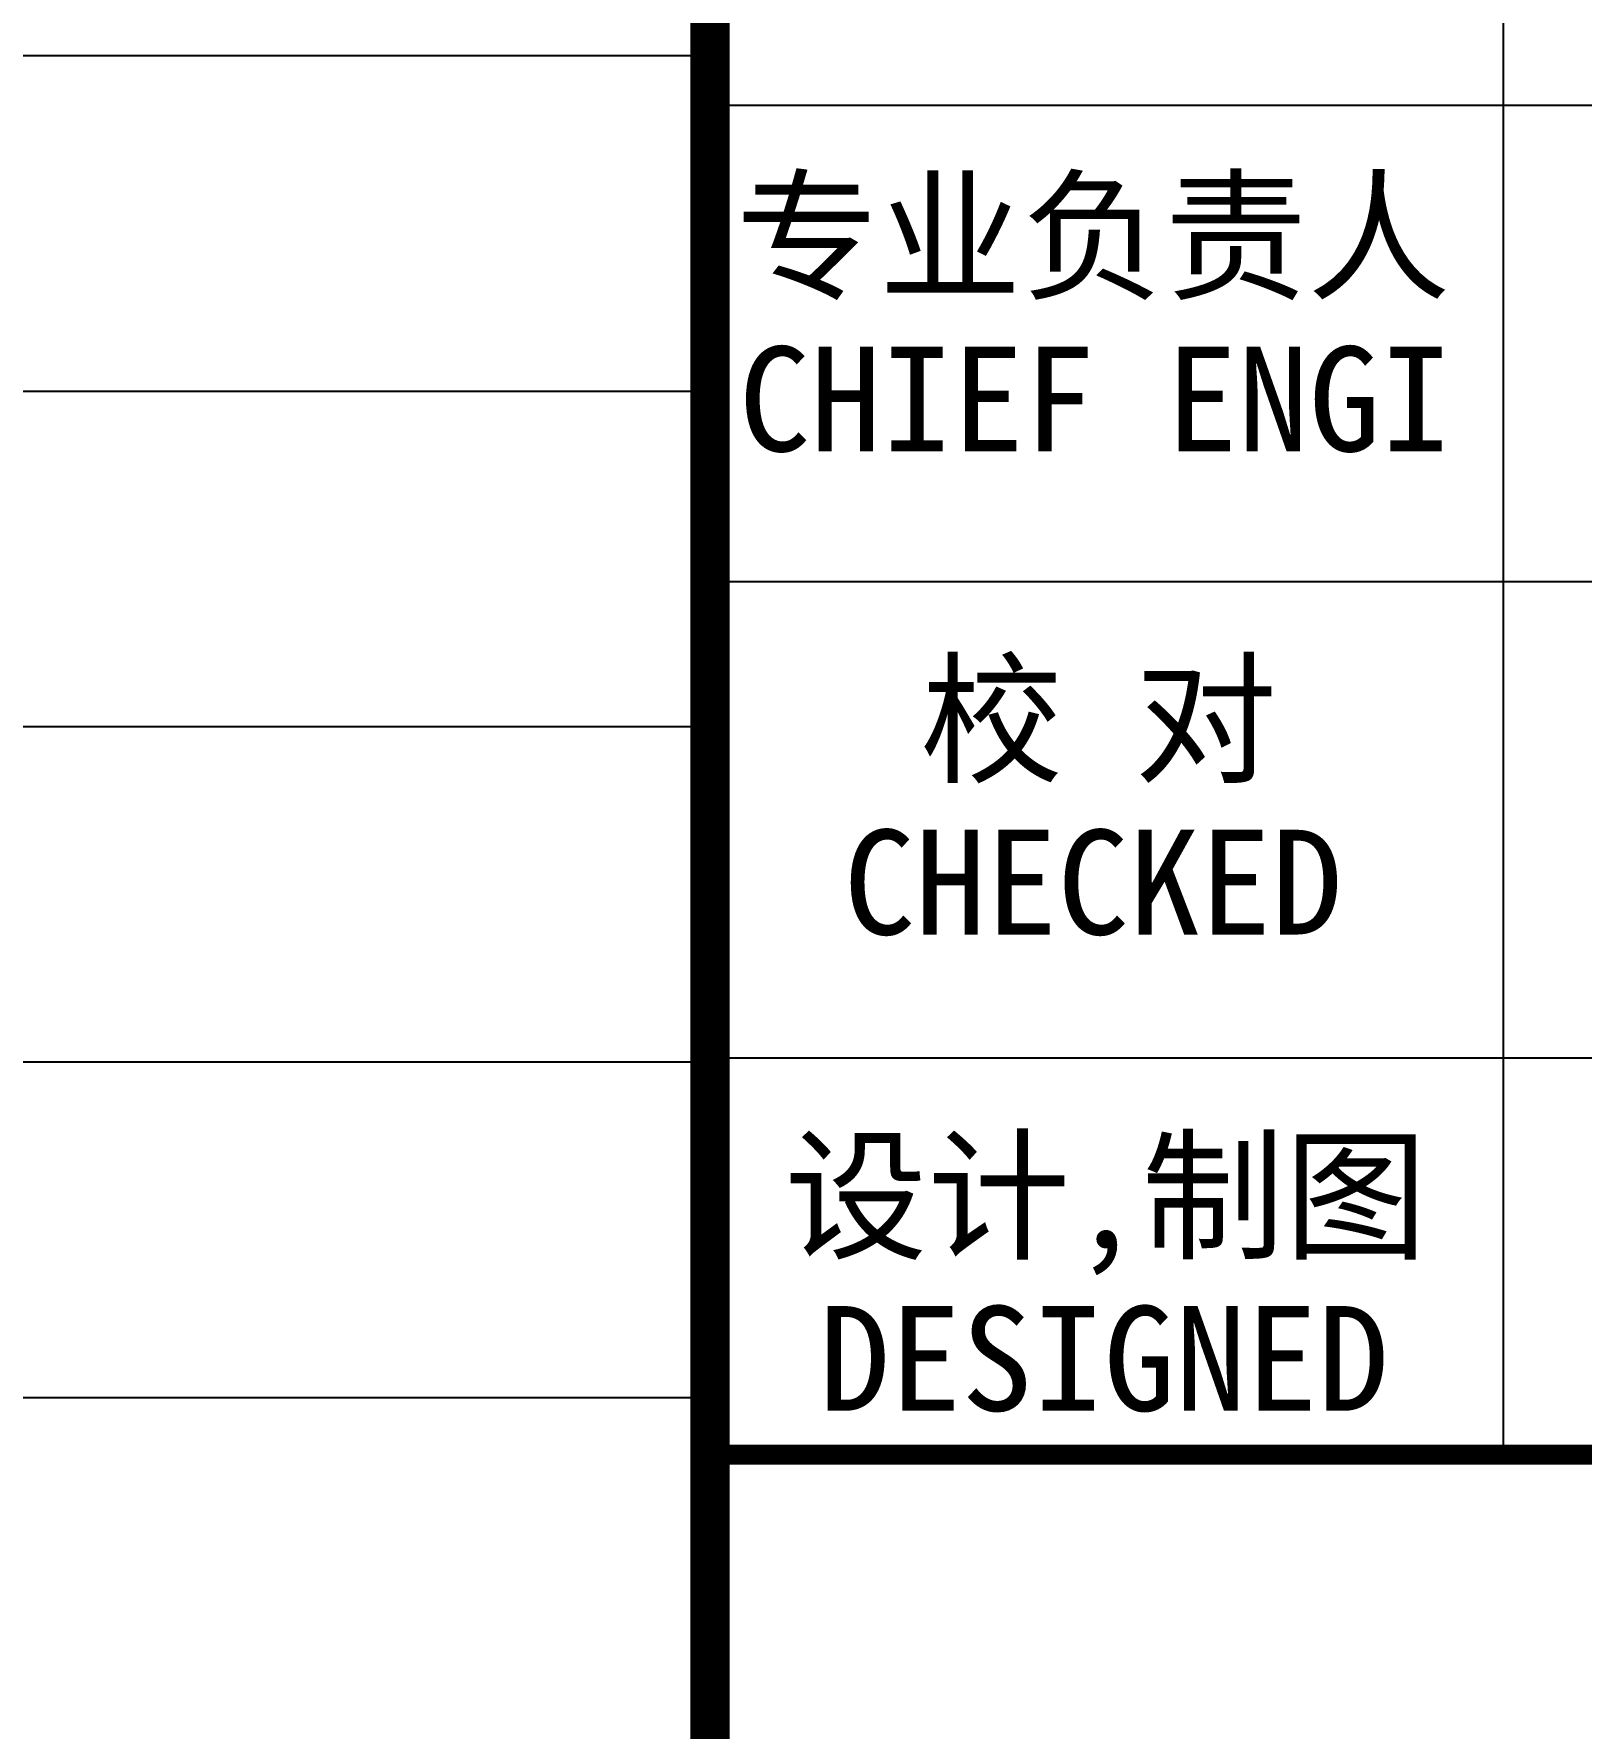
# Model space of a CAD drawing. Extents: x 19118 to 566552, y -1188739 to 92943.
# Drawn here: x 153206 to 157089, y 19401 to 23653 of the extents above; entities that cross this region are included whole.
import ezdxf

# ---------------------------------------------------------------- set-up
doc = ezdxf.new("R2010")
doc.units = 0
doc.header["$LTSCALE"] = 1000
doc.header["$MEASUREMENT"] = 0
doc.layers.add('图框', color=4, linetype='CONTINUOUS')
doc.layers.add('底线', color=250, linetype='CONTINUOUS')
doc.styles.add('STYLE-黑体', font='simhei.ttf')

msp = doc.modelspace()

# ---------------------------------------------------------------- linework, layer by layer
at = {"layer": '图框', "color": 0}
for p, q in [((154902.42, 23473.81), (160911.65, 23473.81)), ((154902.42, 22278.61), (160911.65, 22278.61)), ((154902.42, 21083.41), (160911.65, 21083.41))]:
    msp.add_line(p, q, dxfattribs=at)
at = {"layer": '图框', "color": 4, "const_width": 98.59}
msp.add_lwpolyline([(154902.42, 35611.66), (160911.65, 35611.66), (160911.65, -21788.34), (154902.42, -21788.34)], close=True, dxfattribs=at)
at = {"layer": '图框', "color": 0, "const_width": 50}
msp.add_lwpolyline([(154902.42, 26860.21), (160911.65, 26860.21), (160911.65, 16701.01), (154902.42, 16701.01)], close=True, dxfattribs=at)
at = {"layer": '图框', "color": 0}
msp.add_lwpolyline([(156894.42, 20087.41), (156894.42, 25864.21)], dxfattribs=at)
at = {"layer": '图框', "color": 0, "const_width": 50}
msp.add_lwpolyline([(154902.42, 20087.41), (160911.65, 20087.41)], dxfattribs=at)
at = {"layer": '底线'}
for p, q in [((154902.42, 23597.74), (80311.65, 23597.74)), ((154902.42, 22755.94), (80311.65, 22755.94)), ((154902.42, 21914.13), (80311.65, 21914.13)), ((154902.42, 21072.33), (80311.65, 21072.33)), ((154902.42, 20230.53), (80311.65, 20230.53))]:
    msp.add_line(p, q, dxfattribs=at)

# ---------------------------------------------------------------- texts
at = {"layer": '图框', "color": 0, "style": 'STYLE-黑体'}
for s, p in [('专业负责人', (154967.44, 23013.88)), ('CHIEF ENGI', (154975.16, 22605.51)), ('校 对', (155430.08, 21801.23)), ('CHECKED  ', (155238.22, 21392.85)), ('设计,制图', (155089.83, 20606.03)), ('DESIGNED ', (155175.81, 20197.65))]:
    msp.add_text(s, height=262.944, dxfattribs=at).set_placement(p)

doc.saveas('drawing.dxf')
